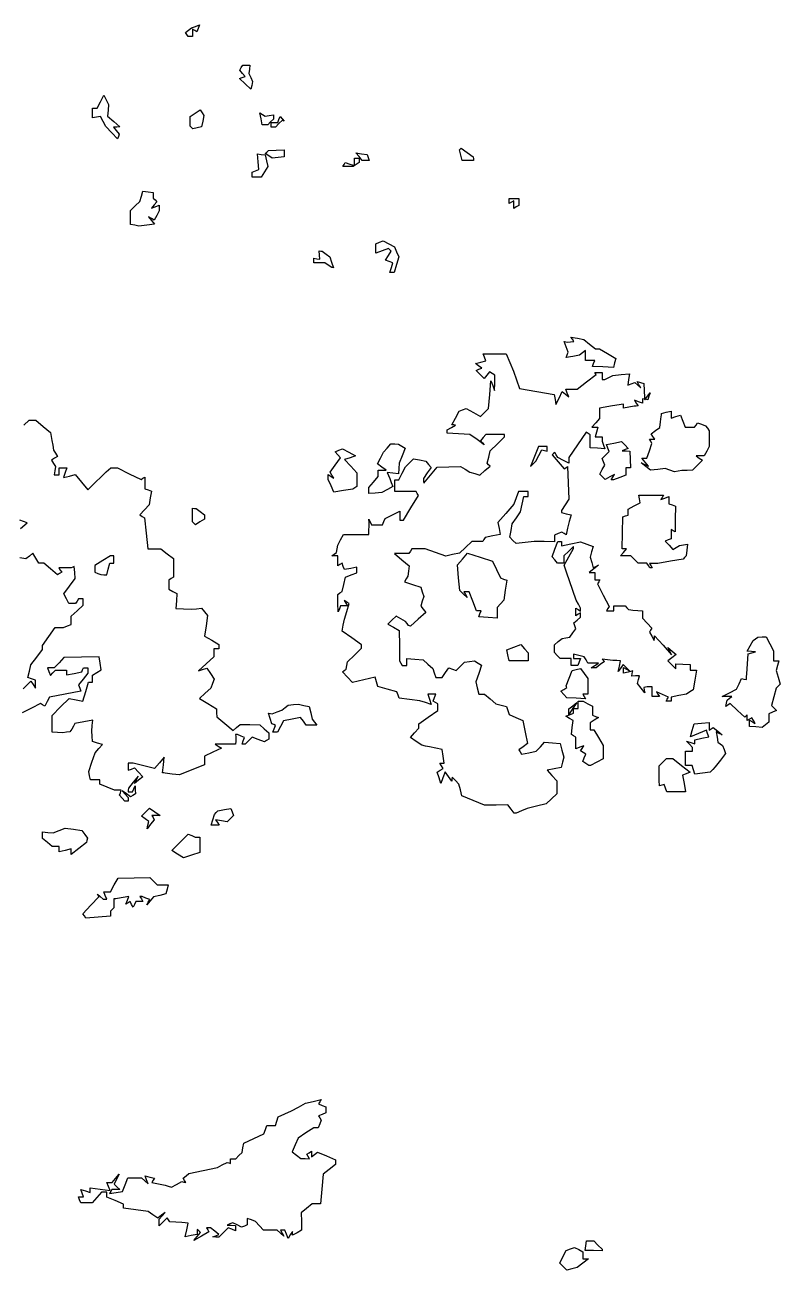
# Model space of a CAD drawing. Extents: x 0 to 4532, y 0 to 2620.
# Drawn here: x 2551 to 2868, y 1265 to 1788 of the extents above; entities that cross this region are included whole.
import ezdxf

# ---------------------------------------------------------------- set-up
doc = ezdxf.new("R2010")
doc.units = 0
doc.layers.add('Layer_1', color=7, linetype='CONTINUOUS')

msp = doc.modelspace()

# ---------------------------------------------------------------- linework, layer by layer
at = {"layer": 'Layer_1', "color": 7}
for points in [[(2618.570211, 1784.00507), (2618.022217, 1784.891776), (2619.261212, 1785.849858), (2620.500208, 1786.807912), (2622.199324, 1787.412231), (2623.898326, 1788.016549), (2623.344521, 1786.573204), (2622.790602, 1785.129886), (2621.895421, 1785.683153), (2621.000211, 1786.236419), (2621.000211, 1784.67742), (2621.000211, 1783.118393), (2620.059222, 1783.118393), (2619.118204, 1783.118393)], [(2643.083412, 1763.247917), (2640.666507, 1765.507159), (2641.875116, 1765.910019), (2643.083724, 1766.312879), (2641.955818, 1767.671837), (2640.828026, 1769.030766), (2641.473106, 1770.074597), (2642.118215, 1771.118398), (2643.622108, 1771.118398), (2645.125917, 1771.118398), (2644.90935, 1769.368401), (2644.692783, 1767.618375), (2645.431095, 1765.9268), (2646.169294, 1764.235225), (2645.834777, 1762.611936), (2645.500204, 1760.988676)], [(2587.035589, 1742.776128), (2584.571091, 1745.345962), (2583.480205, 1747.482095), (2582.389207, 1749.618228), (2580.694712, 1749.324388), (2579.000188, 1749.030549), (2579.000188, 1751.074386), (2579.000188, 1753.118223), (2579.968305, 1753.118223), (2580.936309, 1753.118223), (2582.338693, 1755.794668), (2583.740993, 1758.471084), (2584.743891, 1756.544658), (2585.746704, 1754.618233), (2585.544594, 1752.173038), (2585.342483, 1749.727844), (2587.92136, 1747.454627), (2590.500179, 1745.181411), (2589.127785, 1745.149946), (2587.755278, 1745.118481), (2588.972277, 1743.65209), (2590.189275, 1742.185728), (2589.844667, 1741.196153), (2589.500173, 1740.206577)], [(2620.55812, 1744.893666), (2620.000205, 1745.451552), (2620.000205, 1747.544344), (2620.000205, 1749.637135), (2622.134212, 1750.969844), (2624.268219, 1752.302553), (2624.983202, 1751.145734), (2625.698099, 1749.988943), (2625.249914, 1747.644265), (2624.801699, 1745.299587), (2622.958924, 1744.817669), (2621.116007, 1744.33575)], [(2649.761216, 1748.588117), (2649.289106, 1751.05786), (2650.394731, 1750.363088), (2651.500215, 1749.668316), (2653.250212, 1749.956203), (2655.00021, 1750.244118), (2655.00021, 1749.381251), (2655.00021, 1748.518385), (2653.800219, 1747.318394), (2652.600228, 1746.118375), (2651.41682, 1746.118375), (2650.233411, 1746.118375)], [(2654.000232, 1746.118375), (2654.000232, 1747.118381), (2655.416931, 1747.118381), (2656.833517, 1747.118381), (2657.291908, 1748.368375), (2657.750214, 1749.618369), (2658.641909, 1748.618391), (2659.533518, 1747.618385), (2659.147836, 1747.820778), (2658.762126, 1748.023172), (2657.30971, 1746.570784), (2655.857322, 1745.118396), (2654.928833, 1745.118396), (2654.000232, 1745.118396)], [(2653.029223, 1733.054792), (2651.558127, 1734.009473), (2652.207232, 1734.658579), (2652.85631, 1735.307685), (2656.178317, 1735.463023), (2659.500211, 1735.618362), (2659.500211, 1734.118352), (2659.500211, 1732.61837), (2657.000223, 1732.359284), (2654.500235, 1732.100197)], [(2733.65655, 1733.324651), (2733.079558, 1735.530998), (2733.471533, 1735.922945), (2733.863451, 1736.314891), (2736.400431, 1734.466588), (2738.93744, 1732.618342), (2738.968338, 1731.868323), (2738.999235, 1731.118332), (2736.615836, 1731.118332), (2734.23255, 1731.118332), (2733.655558, 1733.324651)], [(2646.000207, 1725.150522), (2646.000207, 1726.181908), (2647.411407, 1726.723439), (2648.822608, 1727.26497), (2648.559553, 1730.581847), (2648.296497, 1733.898723), (2649.874999, 1733.667133), (2651.453585, 1733.435542), (2652.049399, 1731.027453), (2652.6451, 1728.619336), (2651.207679, 1726.369335), (2649.7704, 1724.119334), (2647.885389, 1724.119334), (2646.000377, 1724.119334)], [(2684.651719, 1729.363487), (2685.168531, 1730.19968), (2687.084441, 1729.59162), (2689.000237, 1728.98356), (2689.000237, 1730.550949), (2689.000237, 1732.118339), (2690.000243, 1732.118339), (2691.000221, 1732.118339), (2691.000221, 1731.177349), (2691.000221, 1730.23636), (2689.750227, 1729.434013), (2688.500233, 1728.631638), (2686.31764, 1728.579481), (2684.134934, 1728.527323), (2684.651719, 1729.363516)], [(2690.92054, 1732.71438), (2689.595938, 1734.310399), (2691.969727, 1733.964374), (2694.343545, 1733.61832), (2694.755221, 1732.368326), (2695.166925, 1731.118332), (2693.706033, 1731.118332), (2692.245142, 1731.118332)], [(2596.750207, 1703.925567), (2595.000209, 1704.265782), (2595.000209, 1707.192469), (2595.000209, 1710.119128), (2596.901492, 1712.020411), (2598.802803, 1713.921693), (2599.487398, 1716.078718), (2600.171994, 1718.235742), (2602.336105, 1717.927446), (2604.500215, 1717.61915), (2604.500215, 1716.452466), (2604.500215, 1715.28581), (2605.241504, 1714.544465), (2605.982821, 1713.803148), (2604.850096, 1712.438266), (2603.717314, 1711.073355), (2605.358802, 1711.703242), (2607.000204, 1712.333129), (2607.000204, 1711.160379), (2607.000204, 1709.987657), (2605.949995, 1708.025373), (2604.899901, 1706.063118), (2603.699995, 1706.783089), (2602.500202, 1707.503061), (2603.77911, 1705.923851), (2605.057904, 1704.344698), (2601.779096, 1703.965026), (2598.500204, 1703.585353)], [(2756.000255, 1712.619145), (2756.000255, 1714.237161), (2755.000249, 1713.619151), (2754.000242, 1713.001113), (2754.000242, 1714.060109), (2754.000242, 1715.119133), (2756.000255, 1715.119133), (2758.00024, 1715.119133), (2758.00024, 1713.678169), (2758.00024, 1712.237176), (2757.000262, 1711.619138), (2756.000255, 1711.0011)], [(2704.501842, 1686.123987), (2705.138135, 1688.128904), (2703.616241, 1688.712898), (2702.094348, 1689.296892), (2703.259444, 1691.162486), (2704.424541, 1693.02808), (2703.851035, 1693.601558), (2703.277643, 1694.175007), (2700.638927, 1693.171768), (2698.000239, 1692.168559), (2698.000239, 1694.175177), (2698.000239, 1696.181823), (2699.567742, 1696.783307), (2701.135132, 1697.38479), (2703.466033, 1696.137376), (2705.79685, 1694.889933), (2706.736932, 1692.783025), (2707.677128, 1690.676117), (2706.670828, 1687.397593), (2705.664642, 1684.119041), (2704.765039, 1684.119041), (2703.865435, 1684.119041)], [(2678.00022, 1687.119118), (2676.500239, 1688.08851), (2674.250238, 1688.102683), (2672.000237, 1688.116857), (2672.000237, 1689.116863), (2672.000237, 1690.11687), (2673.250231, 1689.866854), (2674.500226, 1689.616838), (2674.361328, 1691.366836), (2674.22243, 1693.116833), (2674.861331, 1693.085085), (2675.500232, 1693.053337), (2677.104727, 1691.831321), (2678.709222, 1690.609276), (2679.422136, 1688.363131), (2680.135021, 1686.116957), (2679.817626, 1686.13113), (2679.50023, 1686.145303)], [(2789.457872, 1645.869085), (2789.937466, 1647.119079), (2787.968861, 1647.119079), (2786.000255, 1647.119079), (2786.000255, 1649.241493), (2786.000255, 1651.363991), (2784.750261, 1650.375692), (2783.500267, 1649.387477), (2780.710663, 1648.884384), (2777.920946, 1648.381291), (2778.317059, 1649.500183), (2778.713059, 1650.619103), (2777.885059, 1652.859692), (2777.056945, 1655.100197), (2777.778561, 1654.991347), (2778.500262, 1654.882496), (2779.809246, 1655.000984), (2781.118257, 1655.119473), (2780.538855, 1656.056947), (2779.959567, 1656.994365), (2782.632157, 1656.509753), (2785.304747, 1656.025171), (2787.787358, 1654.072269), (2790.26997, 1652.119453), (2791.077958, 1652.119453), (2791.885974, 1652.119453), (2795.339651, 1650.081767), (2798.793271, 1648.044053), (2798.301063, 1646.161763), (2797.808855, 1644.279557), (2793.393552, 1644.449636), (2788.97825, 1644.619431)], [(2754.806954, 1458.873519), (2753.500239, 1460.628219), (2748.556048, 1460.541224), (2743.611942, 1460.454228), (2738.871648, 1462.456929), (2734.131354, 1464.459729), (2733.516434, 1466.909731), (2732.901542, 1469.35973), (2731.450855, 1470.810329), (2730.000253, 1472.26103), (2729.968222, 1471.43953), (2729.93619, 1470.618132), (2728.493497, 1472.524332), (2727.050888, 1474.430533), (2726.166875, 1472.04073), (2725.282777, 1469.65093), (2724.534289, 1472.00943), (2723.785772, 1474.36783), (2725.020884, 1475.131133), (2726.255997, 1475.894531), (2725.568878, 1477.006334), (2724.881788, 1478.118133), (2725.767587, 1478.118133), (2726.653386, 1478.118133), (2726.227594, 1481.019133), (2725.801886, 1483.920235), (2723.150783, 1484.440135), (2720.499793, 1484.960034), (2718.883988, 1485.328034), (2717.268069, 1485.696036), (2714.88399, 1487.288135), (2712.499769, 1488.880237), (2714.249794, 1490.827937), (2715.999792, 1492.775637), (2716.019634, 1493.696838), (2716.039477, 1494.618137), (2720.018187, 1497.433038), (2723.996783, 1500.247839), (2723.996783, 1501.623941), (2723.996783, 1503.000139), (2723.040487, 1503.59114), (2722.084077, 1504.182241), (2722.647492, 1505.650143), (2723.210793, 1507.118141), (2721.536395, 1507.118141), (2719.861998, 1507.118141), (2720.543277, 1504.971741), (2721.224499, 1502.825341), (2718.860687, 1503.535542), (2716.49679, 1504.24574), (2712.161794, 1504.821541), (2707.826882, 1505.397442), (2707.308992, 1506.746941), (2706.791187, 1508.096443), (2702.782373, 1509.175842), (2698.773673, 1510.255343), (2698.245068, 1512.276543), (2697.716576, 1514.297745), (2695.356676, 1513.707943), (2692.997882, 1513.119042), (2690.623185, 1512.526442), (2688.248375, 1511.933743), (2686.121681, 1514.216544), (2683.994988, 1516.499245), (2684.746481, 1517.059144), (2685.497889, 1517.619044), (2685.825064, 1519.119045), (2686.152267, 1520.619047), (2689.075071, 1523.487746), (2691.997875, 1526.356349), (2691.997875, 1527.101747), (2691.997875, 1527.84705), (2687.91298, 1530.67785), (2683.828084, 1533.508749), (2684.304078, 1536.063851), (2684.780071, 1538.619052), (2685.815284, 1541.855553), (2686.850582, 1545.092053), (2685.769675, 1545.760054), (2684.688881, 1546.428053), (2685.40239, 1545.273553), (2686.11587, 1544.119052), (2684.640267, 1544.119052), (2683.164578, 1544.119052), (2682.660181, 1542.869052), (2682.155784, 1541.619053), (2682.076697, 1545.310054), (2681.997611, 1549.001056), (2682.920713, 1549.571554), (2683.843703, 1550.141956), (2684.513303, 1553.190457), (2685.182903, 1556.238958), (2687.590198, 1557.154257), (2689.997607, 1558.069558), (2689.997607, 1559.210858), (2689.997607, 1560.35226), (2687.418816, 1559.859258), (2684.839996, 1559.366259), (2684.313999, 1560.736958), (2683.788002, 1562.107558), (2682.89282, 1561.55426), (2681.997611, 1561.001059), (2681.997611, 1563.060059), (2681.997611, 1565.119061), (2680.747617, 1565.134084), (2679.497594, 1565.149108), (2680.497601, 1565.883809), (2681.497607, 1566.618509), (2681.77597, 1568.118508), (2682.054332, 1569.618509), (2683.194909, 1571.86851), (2684.335514, 1574.118511), (2689.66652, 1574.118511), (2694.997527, 1574.118511), (2695.116015, 1575.868511), (2695.234503, 1577.618511), (2695.145495, 1579.118513), (2695.056487, 1580.618514), (2695.610689, 1579.368512), (2696.165004, 1578.118512), (2698.474589, 1578.118512), (2700.784288, 1578.118512), (2701.317711, 1579.508611), (2701.851192, 1580.898614), (2704.924686, 1582.431914), (2707.998293, 1583.965214), (2707.998293, 1582.041912), (2707.998293, 1580.118514), (2708.770904, 1580.118514), (2709.543487, 1580.118514), (2712.723791, 1585.290114), (2715.904208, 1590.461717), (2715.392214, 1591.290117), (2714.880305, 1592.118517), (2710.439292, 1592.118517), (2705.998308, 1592.118517), (2705.998308, 1594.618516), (2705.998308, 1597.118519), (2706.829313, 1597.118519), (2707.66029, 1597.118519), (2709.079314, 1599.838118), (2710.49831, 1602.557721), (2712.131888, 1604.221721), (2713.765495, 1605.885721), (2716.351316, 1605.391321), (2718.937194, 1604.897021), (2720.054612, 1603.55072), (2721.171916, 1602.204419), (2719.585109, 1599.93902), (2717.998303, 1597.673517), (2718.039405, 1596.646017), (2718.080507, 1595.618517), (2720.943812, 1598.965719), (2723.807202, 1602.31302), (2728.653201, 1602.492623), (2733.499199, 1602.672226), (2735.499212, 1601.499525), (2737.499197, 1600.326826), (2739.58031, 1599.708824), (2741.661422, 1599.090925), (2743.812097, 1600.956225), (2745.9628, 1602.821524), (2745.360919, 1603.423527), (2744.759011, 1604.025427), (2745.4156, 1606.641327), (2746.072104, 1609.257227), (2749.035699, 1612.154128), (2751.999208, 1615.051131), (2751.999208, 1615.58483), (2751.999208, 1616.118531), (2748.12161, 1616.118531), (2744.244097, 1616.118531), (2743.130308, 1614.77653), (2742.016603, 1613.434529), (2742.75792, 1612.61903), (2743.499209, 1611.803629), (2740.499217, 1613.92793), (2737.499197, 1616.05213), (2732.750002, 1616.335339), (2728.000807, 1616.618549), (2728.000013, 1617.318851), (2727.999191, 1618.01915), (2729.749217, 1619.03845), (2731.499214, 1620.057752), (2730.723513, 1620.087742), (2729.947812, 1620.117733), (2731.436512, 1622.996535), (2732.925211, 1625.875337), (2734.446396, 1626.459135), (2735.967609, 1627.042837), (2738.949119, 1625.331736), (2741.9306, 1623.620534), (2743.628412, 1625.318334), (2745.326223, 1627.016236), (2745.809502, 1632.816938), (2746.292696, 1638.617748), (2747.075711, 1636.617734), (2747.858612, 1634.617749), (2747.928627, 1637.808739), (2747.998643, 1640.999729), (2746.846926, 1641.711538), (2745.695238, 1642.423346), (2744.596925, 1640.979745), (2743.498642, 1639.53623), (2741.811148, 1641.264457), (2740.123626, 1642.992741), (2741.311145, 1643.479138), (2742.498635, 1643.96545), (2741.16414, 1644.902839), (2739.829532, 1645.840257), (2742.043929, 1646.419347), (2744.25844, 1646.998437), (2743.682043, 1648.500459), (2743.105646, 1650.002454), (2747.943141, 1649.964469), (2752.780749, 1649.927619), (2754.328636, 1646.272824), (2755.876636, 1642.617916), (2757.075437, 1639.042406), (2758.274152, 1635.46701), (2765.583146, 1634.168316), (2772.892056, 1632.869609), (2773.253955, 1630.743808), (2773.615855, 1628.617905), (2774.964239, 1631.360108), (2776.312539, 1634.102297), (2777.678442, 1632.968609), (2779.044458, 1631.835008), (2778.414543, 1633.476521), (2777.784656, 1635.117923), (2780.141636, 1635.146269), (2782.498645, 1635.174616), (2786.498643, 1638.200431), (2790.498641, 1641.226218), (2790.248625, 1641.672618), (2789.99861, 1642.119018), (2790.498613, 1642.119018), (2790.998616, 1642.119018), (2791.998623, 1642.119018), (2792.998629, 1642.119018), (2792.998629, 1640.619008), (2792.998629, 1639.119027), (2793.564311, 1639.119027), (2794.130135, 1639.119027), (2795.814312, 1640.018715), (2797.498631, 1640.918432), (2800.998626, 1641.268709), (2804.498621, 1641.619015), (2804.162035, 1639.228812), (2803.82542, 1636.838525), (2805.290139, 1637.400607), (2806.754914, 1637.962717), (2808.023419, 1636.790931), (2809.292036, 1635.619032), (2808.50613, 1636.998711), (2807.720225, 1638.378532), (2809.109428, 1637.915521), (2810.498632, 1637.452509), (2810.641498, 1634.535828), (2810.784364, 1631.619017), (2810.906821, 1631.119016), (2811.029278, 1630.619016), (2812.090088, 1632.119017), (2813.150982, 1633.619018), (2812.699792, 1632.119017), (2812.248686, 1630.619016), (2811.123671, 1630.869031), (2809.998685, 1631.119019), (2809.998685, 1630.150417), (2809.998685, 1629.181819), (2808.334691, 1629.820317), (2806.670583, 1630.458918), (2807.393673, 1629.288917), (2808.116678, 1628.119019), (2807.30767, 1628.045006), (2806.49869, 1627.970994), (2804.24869, 1627.551593), (2801.998689, 1627.132091), (2801.998689, 1627.987194), (2801.998689, 1628.842293), (2799.248685, 1628.420294), (2796.498681, 1627.998192), (2794.24868, 1627.539892), (2791.998679, 1627.081493), (2791.998679, 1624.92929), (2791.998679, 1622.77709), (2790.343671, 1620.94829), (2788.688691, 1619.119589), (2789.960285, 1619.119589), (2791.231993, 1619.119589), (2790.708972, 1617.119589), (2790.185866, 1615.119588), (2791.592276, 1615.119588), (2792.998686, 1615.119588), (2792.998686, 1614.201389), (2792.998686, 1613.283187), (2793.615193, 1611.676586), (2794.231672, 1610.070087), (2791.115177, 1610.307489), (2787.998681, 1610.544975), (2787.998681, 1613.273277), (2787.998681, 1616.001576), (2787.14378, 1616.529878), (2786.288879, 1617.058279), (2782.643779, 1611.765775), (2778.998678, 1606.473176), (2778.998678, 1605.261174), (2778.998678, 1604.049173), (2776.748678, 1605.234075), (2774.498677, 1606.418974), (2773.803083, 1607.490275), (2773.107376, 1608.561675), (2772.593369, 1608.047575), (2772.079278, 1607.533574), (2774.62017, 1604.576573), (2777.160977, 1601.619572), (2777.829869, 1602.119572), (2778.498675, 1602.619573), (2778.796681, 1595.76737), (2779.094688, 1588.915068), (2777.546687, 1586.552467), (2775.998687, 1584.189968), (2775.998687, 1583.771367), (2775.998687, 1583.352868), (2778.002782, 1582.828768), (2780.006991, 1582.304667), (2779.586272, 1580.962065), (2779.165667, 1579.619565), (2778.552874, 1576.828666), (2777.94008, 1574.037763), (2777.059582, 1574.581865), (2776.179169, 1575.126063), (2774.588875, 1574.515863), (2772.998667, 1573.905564), (2772.998667, 1572.466465), (2772.998667, 1571.027363), (2768.748681, 1571.134768), (2764.498667, 1571.242172), (2760.722975, 1570.777971), (2756.947282, 1570.313871), (2755.600882, 1571.660271), (2754.254481, 1573.006672), (2754.768771, 1575.813074), (2755.283061, 1578.619575), (2757.016476, 1581.119575), (2758.749976, 1583.619574), (2759.453762, 1586.869576), (2760.157576, 1590.119578), (2761.078184, 1590.119578), (2761.998679, 1590.119578), (2761.998679, 1591.119579), (2761.998679, 1592.119577), (2759.973863, 1592.119577), (2757.94916, 1592.119577), (2756.956183, 1589.507776), (2755.963178, 1586.896077), (2752.622377, 1582.993075), (2749.281661, 1579.090175), (2749.757059, 1576.603274), (2750.232458, 1574.116374), (2747.094759, 1573.488772), (2743.957061, 1572.861271), (2743.418875, 1571.990372), (2742.88066, 1571.119571), (2740.585674, 1571.119571), (2738.290659, 1571.119571), (2735.689559, 1568.708871), (2733.088374, 1566.298169), (2730.259765, 1565.67697), (2727.43127, 1565.05567), (2723.089271, 1566.587569), (2718.74716, 1568.119571), (2715.931959, 1568.119571), (2713.116644, 1568.119571), (2712.498663, 1567.11957), (2711.880653, 1566.119569), (2708.862945, 1566.119569), (2705.845152, 1566.119569), (2708.941947, 1563.513769), (2712.03877, 1560.908069), (2711.743343, 1558.763769), (2711.448058, 1556.619569), (2710.714168, 1555.450166), (2709.98025, 1554.280767), (2713.441665, 1553.138367), (2716.903052, 1551.995965), (2717.518255, 1550.057764), (2718.133459, 1548.119563), (2717.483446, 1546.071565), (2716.833461, 1544.023564), (2717.907566, 1542.729364), (2718.981755, 1541.435061), (2715.740167, 1538.546863), (2712.498663, 1535.658661), (2712.110458, 1535.803653), (2711.722253, 1535.948759), (2711.110452, 1536.784157), (2710.49865, 1537.619559), (2708.498665, 1538.711459), (2706.498652, 1539.803359), (2704.750553, 1538.129359), (2703.00254, 1536.455457), (2705.414541, 1535.164557), (2707.826655, 1533.873658), (2707.875695, 1527.460656), (2707.924734, 1521.047654), (2708.520548, 1520.083653), (2709.116334, 1519.119553), (2710.057352, 1519.119553), (2710.998341, 1519.119553), (2710.998341, 1520.562753), (2710.998341, 1522.005954), (2714.421829, 1521.786949), (2717.845345, 1521.567945), (2719.896354, 1519.711844), (2721.947249, 1517.855742), (2722.540257, 1515.987642), (2723.133152, 1514.119542), (2724.509032, 1514.119542), (2725.884941, 1514.119542), (2727.301443, 1516.141943), (2728.718057, 1518.164345), (2730.229236, 1517.584444), (2731.740443, 1517.004543), (2733.517142, 1518.781243), (2735.293956, 1520.557946), (2737.396158, 1520.823751), (2739.49836, 1521.089442), (2740.968946, 1520.159142), (2742.439646, 1519.22874), (2741.181261, 1515.748741), (2739.922848, 1512.26864), (2740.568949, 1509.694137), (2741.215164, 1507.119538), (2742.453763, 1507.119538), (2743.692361, 1507.119538), (2746.029754, 1505.092338), (2748.367147, 1503.065036), (2750.64694, 1502.492936), (2752.926648, 1501.920737), (2753.450746, 1500.269436), (2753.974843, 1498.618136), (2756.85955, 1497.341235), (2759.744256, 1496.064334), (2760.707157, 1491.194431), (2761.670059, 1486.324432), (2759.887746, 1485.03983), (2758.105462, 1483.75523), (2758.673157, 1482.836629), (2759.240965, 1481.918031), (2762.306947, 1482.53123), (2765.372957, 1483.144429), (2767.120971, 1485.020832), (2768.869069, 1486.89713), (2772.143567, 1486.639546), (2775.417953, 1486.382046), (2776.176164, 1483.547244), (2776.934262, 1480.712444), (2776.385248, 1478.524743), (2775.836148, 1476.337142), (2772.864758, 1475.742841), (2769.893453, 1475.148543), (2771.945851, 1472.945442), (2773.998362, 1470.742439), (2773.998362, 1467.969939), (2773.998362, 1465.19744), (2771.791363, 1463.141337), (2769.58425, 1461.085138), (2765.541364, 1460.068237), (2761.498364, 1459.051237), (2759.201251, 1458.085436), (2756.904252, 1457.119536), (2756.508054, 1457.119536), (2756.111742, 1457.119536), (2754.805055, 1458.874335)], [(2821.535357, 1601.094176), (2819.570465, 1601.795978), (2816.479481, 1601.455378), (2813.388469, 1601.114778), (2811.444355, 1602.691077), (2809.500269, 1604.267378), (2811.000279, 1603.501278), (2812.500261, 1602.735178), (2811.127867, 1604.427077), (2809.755359, 1606.119077), (2810.779971, 1606.119077), (2811.804554, 1606.119077), (2812.890478, 1609.23398), (2813.976261, 1612.34878), (2813.42926, 1613.233981), (2812.882258, 1614.119082), (2814.000271, 1614.119082), (2815.118255, 1614.119082), (2814.406476, 1615.270782), (2813.694668, 1616.422482), (2815.513263, 1617.752183), (2817.331774, 1619.081981), (2817.582641, 1621.350484), (2817.833507, 1623.619083), (2817.916562, 1624.252484), (2817.999617, 1624.885784), (2819.99963, 1625.408785), (2821.999615, 1625.931885), (2821.999615, 1624.458084), (2821.999615, 1622.984283), (2823.998835, 1623.618884), (2825.998026, 1624.253383), (2826.974136, 1621.686182), (2827.950134, 1619.119081), (2829.915819, 1619.119081), (2831.881618, 1619.119081), (2832.472642, 1620.075383), (2833.063723, 1621.031784), (2834.781632, 1620.398383), (2836.499626, 1619.764984), (2837.234338, 1618.691982), (2837.969022, 1617.619083), (2837.983195, 1614.303382), (2837.997368, 1610.98758), (2836.962155, 1609.053379), (2835.926971, 1607.119078), (2834.212151, 1607.104055), (2832.49736, 1607.089031), (2833.865361, 1606.222329), (2835.233446, 1605.35573), (2833.11537, 1603.237631), (2830.99735, 1601.119628), (2828.74735, 1601.043631), (2826.497349, 1600.966642), (2824.997367, 1600.679742), (2823.497357, 1600.392944), (2821.532465, 1601.094743)], [(2679.204123, 1594.570872), (2678.00022, 1597.213173), (2678.00022, 1598.225173), (2678.00022, 1599.237074), (2679.154715, 1598.523574), (2680.309238, 1597.810073), (2679.536939, 1599.059673), (2678.764725, 1600.309174), (2680.955935, 1603.273075), (2683.14723, 1606.236976), (2682.048237, 1607.561277), (2680.949217, 1608.885477), (2682.443727, 1609.459076), (2683.938323, 1610.032576), (2686.667237, 1608.616775), (2689.396123, 1607.201076), (2687.141644, 1606.367075), (2684.887136, 1605.533076), (2687.443732, 1602.774574), (2690.000243, 1600.016075), (2690.000243, 1597.126572), (2690.000243, 1594.237072), (2689.154838, 1593.714672), (2688.309433, 1593.19217), (2684.35873, 1592.56037), (2680.408026, 1591.928672)], [(2695.00022, 1592.58307), (2695.00022, 1593.813071), (2697.000233, 1596.119073), (2699.000246, 1598.425073), (2699.000246, 1599.772074), (2699.000246, 1601.119075), (2700.69134, 1601.119075), (2702.382546, 1601.119075), (2700.564744, 1602.448275), (2698.747027, 1603.777376), (2700.002124, 1606.198274), (2701.257248, 1608.619077), (2702.783734, 1610.369077), (2704.310248, 1612.119077), (2705.905247, 1612.104054), (2707.500246, 1612.08903), (2708.90983, 1611.196629), (2710.319443, 1610.304328), (2709.021232, 1607.170428), (2707.723134, 1604.036528), (2707.590189, 1601.828125), (2707.457244, 1599.619627), (2705.118746, 1599.877324), (2702.780247, 1600.135022), (2703.294254, 1598.877323), (2703.80826, 1597.619622), (2704.481744, 1595.946321), (2705.155256, 1594.273021), (2702.827756, 1592.984822), (2700.500143, 1591.696619), (2697.750139, 1591.525123), (2695.000135, 1591.353627), (2695.000135, 1592.583628)], [(2766.447855, 1607.284565), (2767.663749, 1609.618766), (2768.832048, 1609.368778), (2770.000263, 1609.118791), (2770.000263, 1610.118792), (2770.000263, 1611.11879), (2768.15196, 1611.11879), (2766.303657, 1611.11879), (2764.655055, 1606.921889), (2763.006453, 1602.724988), (2764.119165, 1603.837688), (2765.231849, 1604.950389)], [(2793.200258, 1598.319074), (2792.093867, 1599.425473), (2793.124062, 1601.350374), (2794.154258, 1603.275374), (2793.619757, 1604.668274), (2793.085256, 1606.061177), (2794.539855, 1607.515875), (2795.994567, 1608.970477), (2795.442548, 1610.408776), (2794.890671, 1611.847178), (2798.025762, 1612.474176), (2801.160966, 1613.101177), (2802.571656, 1611.690479), (2803.982375, 1610.279777), (2802.741366, 1609.778376), (2801.500273, 1609.276976), (2803.08827, 1609.197974), (2804.676154, 1609.118972), (2804.807682, 1605.618972), (2804.93921, 1602.118971), (2803.969619, 1602.118971), (2803.000113, 1602.118971), (2803.000113, 1600.594172), (2803.000113, 1599.06947), (2800.435013, 1598.09417), (2797.869913, 1597.118969), (2797.376032, 1597.118969), (2796.882124, 1597.118969), (2797.561815, 1598.21877), (2798.241535, 1599.318471), (2796.274007, 1598.26557), (2794.306507, 1597.212569), (2793.200116, 1598.318972)], [(2812.500261, 1561.118972), (2811.88228, 1562.11897), (2810.01266, 1562.11897), (2808.143154, 1562.11897), (2806.607371, 1563.654671), (2805.071673, 1565.190372), (2804.535953, 1565.154372), (2804.000261, 1565.118372), (2802.377851, 1565.118372), (2800.755356, 1565.118372), (2802.000276, 1566.618373), (2803.245168, 1568.118372), (2802.372664, 1568.117774), (2801.500273, 1568.117173), (2801.649375, 1574.834075), (2801.798194, 1581.550977), (2802.899285, 1581.918078), (2804.00029, 1582.285077), (2804.00029, 1583.532778), (2804.00029, 1584.780379), (2806.504785, 1586.120779), (2809.00928, 1587.461178), (2808.754729, 1589.039779), (2808.500178, 1590.618379), (2813.654274, 1590.618379), (2818.80837, 1590.618379), (2818.240193, 1589.69848), (2817.672074, 1588.778478), (2819.336181, 1589.417079), (2821.000175, 1590.05558), (2821.000175, 1588.555579), (2821.000175, 1587.05558), (2822.42759, 1586.507878), (2823.854976, 1585.96008), (2823.754346, 1580.587376), (2823.653716, 1575.214575), (2822.82702, 1575.725475), (2822.000324, 1576.236375), (2822.000324, 1574.260776), (2822.000324, 1572.285076), (2820.75033, 1571.821574), (2819.500336, 1571.358175), (2821.154324, 1569.619972), (2822.808425, 1567.881773), (2824.154315, 1568.721075), (2825.500319, 1569.560473), (2827.180329, 1569.822479), (2828.860225, 1570.084486), (2828.595186, 1567.599785), (2828.330146, 1565.115183), (2827.685633, 1564.470684), (2827.041148, 1563.826184), (2821.770632, 1562.884682), (2816.500032, 1561.943083), (2814.728435, 1561.970012), (2812.956837, 1561.996941), (2813.53743, 1561.05744), (2814.11805, 1560.117939), (2813.618047, 1560.117939), (2813.118044, 1560.117939), (2812.500034, 1561.11794)], [(2621.608016, 1578.844459), (2621.000211, 1579.452258), (2621.000211, 1582.285661), (2621.000211, 1585.118961), (2621.750202, 1585.086958), (2622.500221, 1585.054954), (2624.250219, 1583.726554), (2626.000216, 1582.398054), (2626.000216, 1581.498853), (2626.000216, 1580.599655), (2624.108004, 1579.417954), (2622.215821, 1578.236255), (2621.608016, 1578.844054)], [(2820.40986, 1504.973291), (2820.937558, 1505.826993), (2818.40517, 1506.980893), (2815.872867, 1508.134693), (2816.495582, 1507.127093), (2817.118269, 1506.119492), (2815.55927, 1506.119492), (2814.000271, 1506.119492), (2814.000271, 1508.119494), (2814.000271, 1510.119493), (2813.000264, 1510.119493), (2812.000258, 1510.119493), (2811.250267, 1510.019487), (2810.500276, 1509.91948), (2810.764749, 1508.769478), (2811.029221, 1507.619479), (2809.466821, 1509.619478), (2807.90442, 1511.61948), (2808.324004, 1513.236981), (2808.743702, 1514.854481), (2807.121916, 1514.736985), (2805.500215, 1514.619489), (2805.715931, 1515.766889), (2805.931648, 1516.91439), (2803.965849, 1516.40029), (2802.00005, 1515.88619), (2802.00005, 1517.061891), (2802.00005, 1518.23749), (2803.250044, 1517.531791), (2804.500038, 1516.826091), (2803.208431, 1518.21439), (2801.916739, 1519.602792), (2800.871634, 1518.11109), (2799.826528, 1516.619491), (2800.319643, 1518.869491), (2800.812843, 1521.119492), (2799.156446, 1521.202491), (2797.500048, 1521.285489), (2795.250529, 1521.534995), (2793.001039, 1521.7845), (2793.484941, 1521.300501), (2793.968929, 1520.816599), (2792.234522, 1519.4995), (2790.50003, 1518.182399), (2789.500024, 1518.166525), (2788.500045, 1518.150651), (2790.000027, 1519.120051), (2791.500037, 1520.089452), (2789.299727, 1520.104476), (2787.099446, 1520.1195), (2786.299736, 1521.460001), (2785.500025, 1522.800602), (2783.250025, 1523.3664), (2781.000024, 1523.932301), (2781.000024, 1523.0259), (2781.000024, 1522.119502), (2782.468626, 1522.119502), (2783.937228, 1522.119502), (2783.361625, 1520.6195), (2782.786021, 1519.119499), (2781.393019, 1519.119499), (2780.000017, 1519.119499), (2780.000017, 1520.6195), (2780.000017, 1522.119502), (2777.700042, 1522.119502), (2775.400038, 1522.119502), (2774.200019, 1523.319501), (2773.000028, 1524.5195), (2773.000028, 1526.197101), (2773.000028, 1527.874602), (2774.600923, 1529.203204), (2776.201818, 1530.531803), (2777.823519, 1530.769913), (2779.44522, 1531.00791), (2780.744736, 1532.78501), (2782.044138, 1534.562109), (2781.581523, 1535.76771), (2781.118937, 1536.973311), (2782.55942, 1538.168811), (2784.000044, 1539.364411), (2784.000044, 1540.301013), (2784.000044, 1541.237512), (2783.000037, 1540.619514), (2782.000031, 1540.001512), (2782.000031, 1541.619512), (2782.000031, 1543.237514), (2783.000037, 1542.619513), (2784.000044, 1542.001512), (2784.000044, 1542.574113), (2784.000044, 1543.146612), (2783.102736, 1544.883114), (2782.205344, 1546.619514), (2780.744537, 1550.619515), (2779.283617, 1554.619516), (2778.20064, 1557.943819), (2777.117635, 1561.26812), (2779.05883, 1564.72422), (2781.000024, 1568.18032), (2781.000024, 1568.649922), (2781.000024, 1569.119521), (2779.000039, 1567.119522), (2777.000026, 1565.11952), (2777.000026, 1563.619519), (2777.000026, 1562.11952), (2775.622416, 1562.11952), (2774.244919, 1562.11952), (2773.143943, 1563.44612), (2772.042938, 1564.77282), (2773.240717, 1567.946122), (2774.438526, 1571.119523), (2775.219216, 1571.119523), (2776.000019, 1571.119523), (2776.000019, 1570.225821), (2776.000019, 1569.332122), (2779.950836, 1570.21982), (2783.90154, 1571.107422), (2786.555421, 1570.098421), (2789.209331, 1569.08942), (2788.640842, 1566.824322), (2788.072325, 1564.559221), (2788.649828, 1562.35062), (2789.227444, 1560.142019), (2790.36374, 1560.704918), (2791.500037, 1561.267819), (2789.558927, 1559.693717), (2787.617733, 1558.119519), (2788.808937, 1558.119519), (2790.000027, 1558.119519), (2790.000027, 1556.619518), (2790.000027, 1555.119516), (2791.059022, 1555.119516), (2792.118046, 1555.119516), (2791.607243, 1554.293015), (2791.09644, 1553.466415), (2793.527631, 1548.664215), (2795.958822, 1543.861913), (2795.420438, 1542.990712), (2794.882025, 1542.119512), (2796.441024, 1542.119512), (2798.000023, 1542.119512), (2798.000023, 1543.119513), (2798.000023, 1544.119514), (2800.333334, 1544.119514), (2802.66673, 1544.119514), (2803.416749, 1543.369512), (2804.16674, 1542.619513), (2805.083351, 1542.494505), (2806.000048, 1542.369497), (2808.000033, 1542.244489), (2810.000046, 1542.119481), (2810.000046, 1540.57768), (2810.000046, 1539.035882), (2811.965448, 1536.926179), (2813.93085, 1534.816578), (2813.411345, 1533.975978), (2812.891839, 1533.135278), (2813.915543, 1531.377378), (2814.939248, 1529.619478), (2814.989137, 1530.619479), (2815.039027, 1531.619479), (2818.643224, 1527.619476), (2822.24742, 1523.619475), (2821.432006, 1525.119476), (2820.616704, 1526.619478), (2822.398903, 1525.172076), (2824.181216, 1523.724677), (2822.386403, 1522.412275), (2820.591618, 1521.099876), (2822.296119, 1519.395375), (2824.000621, 1517.690874), (2824.000621, 1518.761676), (2824.000621, 1519.832475), (2826.998316, 1519.725977), (2829.996011, 1519.619479), (2829.996011, 1518.36948), (2829.996011, 1517.11948), (2831.361716, 1517.11948), (2832.727505, 1517.11948), (2831.973716, 1512.997677), (2831.220012, 1508.875976), (2829.858021, 1508.012477), (2828.49603, 1507.148877), (2825.246023, 1506.522876), (2821.996015, 1505.896876), (2821.996015, 1505.008174), (2821.996015, 1504.119476), (2820.93702, 1504.119476), (2819.878024, 1504.119476), (2820.405608, 1504.973274)], [(2585.589608, 1559.619061), (2586.217, 1562.119061), (2587.10861, 1562.119061), (2588.000191, 1562.119061), (2588.000191, 1563.619062), (2588.000191, 1565.119064), (2587.2502, 1565.119064), (2586.50021, 1565.119064), (2583.250202, 1563.137563), (2580.000195, 1561.155961), (2580.000195, 1559.724561), (2580.000195, 1558.29326), (2581.250189, 1557.78886), (2582.500211, 1557.28446), (2583.7311, 1557.205459), (2584.962102, 1557.126457), (2585.589608, 1559.62646)], [(2741.711255, 1540.809018), (2742.214235, 1542.119617), (2741.258959, 1542.119617), (2740.303655, 1542.119617), (2738.732353, 1546.119618), (2737.161137, 1550.119619), (2736.021638, 1550.119619), (2734.882251, 1550.119619), (2735.582041, 1548.869619), (2736.281943, 1547.619619), (2734.753644, 1549.119621), (2733.22523, 1550.61962), (2732.749633, 1555.972923), (2732.273951, 1561.326323), (2734.415357, 1563.815823), (2736.556734, 1566.305326), (2741.787649, 1564.594424), (2747.018451, 1562.883423), (2748.666854, 1559.409723), (2750.315258, 1555.935923), (2751.652758, 1555.422721), (2752.990257, 1554.909421), (2752.362241, 1550.764521), (2751.734254, 1546.619619), (2750.367245, 1545.040919), (2749.000237, 1543.462117), (2749.000237, 1541.250319), (2749.000237, 1539.038617), (2745.104356, 1539.268507), (2741.208332, 1539.498312)], [(2753.925946, 1521.36961), (2753.851962, 1521.619598), (2753.463842, 1523.664497), (2753.075637, 1525.709499), (2755.98115, 1526.806199), (2758.886662, 1527.902901), (2760.443649, 1526.1825), (2762.00055, 1524.462099), (2762.00055, 1522.790899), (2762.00055, 1521.119597), (2758.000552, 1521.119597), (2754.000554, 1521.119597), (2753.926569, 1521.369585)], [(2855.000287, 1494.896162), (2855.000287, 1496.237064), (2856.154782, 1495.523563), (2857.309277, 1494.810063), (2856.585677, 1495.980863), (2855.862077, 1497.151665), (2854.931179, 1496.576365), (2854.000281, 1496.001065), (2854.000281, 1497.226664), (2854.000281, 1498.452365), (2853.465184, 1497.917264), (2852.930088, 1497.382164), (2849.863482, 1500.246864), (2846.79699, 1503.111467), (2845.873887, 1502.540966), (2844.950671, 1501.970366), (2845.225349, 1503.294767), (2845.500026, 1504.619065), (2846.500033, 1505.353766), (2847.500011, 1506.088467), (2845.500026, 1506.126479), (2843.500013, 1506.164464), (2846.518316, 1507.654464), (2849.536733, 1509.144366), (2850.554909, 1511.381665), (2851.573228, 1513.618966), (2852.619921, 1513.424566), (2853.666728, 1513.230053), (2853.748649, 1514.424553), (2853.83057, 1515.618954), (2854.077468, 1519.826854), (2854.324366, 1524.034855), (2855.912051, 1524.460854), (2857.499765, 1524.886956), (2855.741264, 1525.002949), (2853.982848, 1525.118943), (2855.241261, 1527.368944), (2856.499759, 1529.618945), (2857.499765, 1530.353645), (2858.499744, 1531.088346), (2860.224059, 1531.10337), (2861.948346, 1531.118393), (2863.474066, 1528.168093), (2864.999758, 1525.217694), (2864.999758, 1523.168091), (2864.999758, 1521.118392), (2866.116354, 1521.118392), (2867.233063, 1521.118392), (2866.698647, 1519.074992), (2866.164259, 1517.03149), (2866.98316, 1514.176091), (2867.802147, 1511.320788), (2866.993847, 1510.469589), (2866.185661, 1509.618387), (2865.199147, 1505.961988), (2864.212662, 1502.305486), (2865.273472, 1501.244685), (2866.334168, 1500.183986), (2864.666971, 1499.544183), (2862.999745, 1498.904384), (2862.999745, 1497.133883), (2862.999745, 1495.363284), (2861.646145, 1494.239882), (2860.292658, 1493.116583), (2857.646146, 1493.335587), (2854.999749, 1493.554592), (2854.999749, 1494.895491)], [(2776.99875, 1506.975093), (2775.724066, 1508.330794), (2776.947556, 1509.086894), (2778.171047, 1509.843092), (2778.07807, 1510.231294), (2777.985094, 1510.619493), (2779.186984, 1513.803694), (2780.388874, 1516.987896), (2782.201999, 1517.461996), (2784.015096, 1517.936195), (2785.507594, 1515.805295), (2787.000092, 1513.674494), (2787.000092, 1510.396994), (2787.000092, 1507.119493), (2785.941096, 1507.119493), (2784.882101, 1507.119493), (2785.488092, 1506.138892), (2786.094082, 1505.158292), (2782.183687, 1505.38889), (2778.273292, 1505.619489), (2776.99858, 1506.97509)], [(2655.337022, 1492.554464), (2655.887823, 1493.989863), (2655.076235, 1494.304464), (2654.264619, 1494.619064), (2653.557035, 1496.894163), (2652.849507, 1499.169265), (2653.674814, 1498.985466), (2654.500235, 1498.801554), (2656.50022, 1499.615554), (2658.500233, 1500.429554), (2659.833622, 1501.465955), (2661.167125, 1502.502455), (2663.333617, 1502.713041), (2665.500223, 1502.92374), (2667.758926, 1502.41074), (2670.017629, 1501.897841), (2670.646835, 1499.25844), (2671.276013, 1496.619038), (2672.260515, 1495.369038), (2673.245129, 1494.119038), (2670.982939, 1494.119038), (2668.720721, 1494.119038), (2667.562938, 1495.702339), (2666.405212, 1497.285639), (2662.824316, 1496.613839), (2659.243534, 1495.942138), (2657.952919, 1493.530537), (2656.66222, 1491.119035), (2655.724235, 1491.119035), (2654.786222, 1491.119035)], [(2786.216369, 1477.964336), (2784.932557, 1478.778934), (2785.534551, 1480.347838), (2786.136545, 1481.916738), (2785.052151, 1482.586936), (2783.967672, 1483.257237), (2784.647959, 1484.358038), (2785.328359, 1485.458938), (2783.664252, 1484.820337), (2782.000257, 1484.181836), (2782.000257, 1486.591439), (2782.000257, 1489.001039), (2781.074745, 1489.573039), (2780.149148, 1490.14504), (2780.524455, 1493.11044), (2780.899762, 1496.07584), (2779.340565, 1496.948441), (2777.781368, 1497.821041), (2779.390767, 1498.438643), (2781.000251, 1499.056242), (2780.986077, 1500.337644), (2780.971904, 1501.619043), (2780.002512, 1500.119041), (2779.033091, 1498.619043), (2779.018918, 1499.746642), (2779.004745, 1500.874143), (2780.696745, 1502.246642), (2782.388632, 1503.619045), (2781.637649, 1502.369042), (2780.886751, 1501.119042), (2781.945747, 1501.119042), (2783.004743, 1501.119042), (2783.004743, 1502.619044), (2783.004743, 1504.119045), (2784.070456, 1504.119045), (2785.136255, 1504.119045), (2787.070448, 1503.083843), (2789.004754, 1502.048642), (2789.004754, 1500.167142), (2789.004754, 1498.285742), (2790.254748, 1497.760442), (2791.504742, 1497.235143), (2789.754745, 1496.127442), (2788.004747, 1495.01964), (2788.004747, 1493.569341), (2788.004747, 1492.119039), (2788.789151, 1492.119039), (2789.573554, 1492.119039), (2791.519653, 1488.869038), (2793.465751, 1485.619039), (2793.485593, 1482.765437), (2793.505436, 1479.911835), (2790.805123, 1478.515437), (2788.104725, 1477.119036), (2787.805132, 1477.13406), (2787.505424, 1477.149084), (2786.221528, 1477.963784)], [(2831.444771, 1475.293955), (2830.865483, 1477.119056), (2829.432881, 1477.119056), (2828.000279, 1477.119056), (2828.000279, 1480.119056), (2828.000279, 1483.119056), (2829.50026, 1483.119056), (2831.00027, 1483.119056), (2831.00027, 1483.919056), (2831.00027, 1484.719058), (2829.750276, 1486.066258), (2828.500282, 1487.413458), (2830.250279, 1486.797659), (2832.000277, 1486.181858), (2832.000277, 1487.070959), (2832.000277, 1487.960159), (2834.943178, 1488.606558), (2837.886165, 1489.25286), (2837.367878, 1490.603459), (2836.849563, 1491.95406), (2833.518287, 1490.562161), (2830.186868, 1489.170159), (2830.909476, 1491.89466), (2831.632084, 1494.619061), (2834.816186, 1494.93246), (2838.000288, 1495.245762), (2838.000288, 1493.623361), (2838.000288, 1492.001058), (2838.852978, 1492.528059), (2839.705668, 1493.05496), (2841.602982, 1491.512859), (2843.500268, 1489.97076), (2842.247269, 1490.60576), (2840.99427, 1491.24086), (2841.321275, 1489.097658), (2841.648365, 1486.954557), (2842.647266, 1486.286859), (2843.646167, 1485.619059), (2844.26738, 1483.932858), (2844.888479, 1482.246657), (2842.715666, 1479.432856), (2840.542881, 1476.619056), (2839.488364, 1475.514354), (2838.433762, 1474.409656), (2835.228882, 1473.939254), (2832.023974, 1473.468953)], [(2819.635066, 1467.62824), (2819.055976, 1469.137542), (2818.128055, 1468.878257), (2817.200275, 1468.618943), (2817.100212, 1469.368945), (2817.000149, 1470.118945), (2817.000149, 1473.547546), (2817.000149, 1476.976045), (2818.571564, 1478.547548), (2820.143063, 1480.118948), (2821.434046, 1480.118948), (2822.725143, 1480.118948), (2826.364546, 1477.226648), (2830.004062, 1474.334447), (2828.392764, 1473.716145), (2826.781551, 1473.097846), (2827.436156, 1469.608345), (2828.09076, 1466.118944), (2824.152444, 1466.118944), (2820.214156, 1466.118944)], [(2602.275103, 1452.118726), (2602.675695, 1453.618728), (2601.144618, 1454.746727), (2599.613398, 1455.874729), (2601.298114, 1457.55953), (2602.982914, 1459.244228), (2605.214008, 1457.68153), (2607.445215, 1456.11873), (2605.663696, 1456.11873), (2603.882206, 1456.11873), (2604.409195, 1455.266029), (2604.936099, 1454.413327), (2603.405305, 1452.516027), (2601.874596, 1450.618728)], [(2629.545225, 1454.368727), (2630.225002, 1456.618728), (2630.949226, 1457.405328), (2631.673421, 1458.191928), (2634.359107, 1458.678929), (2637.044906, 1459.16593), (2637.609823, 1457.693628), (2638.174825, 1456.221228), (2636.890503, 1454.846328), (2635.606125, 1453.471428), (2633.154524, 1453.940029), (2630.703008, 1454.408729), (2631.410621, 1453.263728), (2632.118206, 1452.118726), (2630.491827, 1452.118726), (2628.86542, 1452.118726)], [(2570.000185, 1441.009913), (2570.000185, 1442.157112), (2567.500197, 1441.529612), (2565.000209, 1440.902214), (2565.000209, 1442.010612), (2565.000209, 1443.119012), (2563.511594, 1443.119012), (2562.023093, 1443.119012), (2560.011599, 1444.841213), (2558.000191, 1446.563513), (2558.000191, 1447.912814), (2558.000191, 1449.262114), (2560.250192, 1449.044328), (2562.500192, 1448.826429), (2564.983995, 1449.831331), (2567.467882, 1450.836131), (2570.955206, 1450.366229), (2574.442587, 1449.89623), (2575.687592, 1448.257628), (2576.932512, 1446.61903), (2576.661803, 1445.705029), (2576.391095, 1444.791029), (2573.195682, 1442.326828), (2570.000384, 1439.862726)], [(2614.694823, 1439.947224), (2612.247021, 1441.432525), (2615.676802, 1444.862326), (2619.106724, 1448.292126), (2620.635222, 1447.705626), (2622.163805, 1447.119025), (2623.082004, 1447.119025), (2624.000203, 1447.119025), (2624.000203, 1443.863725), (2624.000203, 1440.608423), (2620.571414, 1439.535223), (2617.142597, 1438.462022)], [(2575.577097, 1413.9946), (2574.982105, 1414.957402), (2578.342295, 1418.520304), (2581.702599, 1422.083205), (2581.359691, 1422.609505), (2581.016898, 1423.135703), (2582.208498, 1422.127303), (2583.400212, 1421.119003), (2584.168798, 1421.119003), (2584.937412, 1421.119003), (2584.361809, 1422.619004), (2583.786206, 1424.119006), (2585.143208, 1424.128927), (2586.50021, 1424.138848), (2588.128204, 1427.00105), (2589.756198, 1429.86315), (2596.436298, 1430.007944), (2603.116511, 1430.152851), (2604.629815, 1428.63955), (2606.14312, 1427.126251), (2608.478018, 1427.126251), (2610.813002, 1427.126251), (2610.31212, 1425.210948), (2609.811209, 1423.295648), (2607.217508, 1422.644649), (2604.623693, 1421.993647), (2603.237806, 1420.309946), (2601.851919, 1418.626246), (2602.420294, 1419.771449), (2602.988697, 1420.916649), (2601.412718, 1421.521449), (2599.836598, 1422.126249), (2599.359414, 1422.126249), (2598.882201, 1422.126249), (2599.500211, 1421.126248), (2600.118192, 1420.126247), (2598.642617, 1420.126247), (2597.1669, 1420.126247), (2596.583501, 1418.876247), (2596.000216, 1417.626248), (2595.414805, 1418.882447), (2594.829393, 1420.138748), (2593.92619, 1419.580546), (2593.0231, 1419.022348), (2593.622713, 1420.584947), (2594.222411, 1422.147648), (2591.861292, 1421.711248), (2589.500201, 1421.274849), (2588.75021, 1421.200836), (2588.000191, 1421.126852), (2588.000191, 1419.29355), (2588.000191, 1417.460149), (2587.2502, 1416.710149), (2586.50021, 1415.96015), (2586.50021, 1414.913947), (2586.50021, 1413.867648), (2581.336192, 1413.453648), (2576.17209, 1413.039648), (2575.577097, 1414.00245)], [(2622.892706, 1279.456873), (2624.285198, 1281.167273), (2623.642726, 1281.809774), (2623.000225, 1282.452275), (2623.000225, 1281.402175), (2623.000225, 1280.352174), (2620.449099, 1279.864473), (2617.897917, 1279.376775), (2618.528513, 1282.247875), (2619.159108, 1285.118975), (2617.829716, 1285.237888), (2616.50021, 1285.356887), (2614.000222, 1285.487876), (2611.500205, 1285.618978), (2610.895518, 1286.44288), (2610.290803, 1287.266778), (2608.645518, 1285.621478), (2607.000204, 1283.976077), (2607.000204, 1285.347578), (2607.000204, 1286.71898), (2608.250198, 1288.120778), (2609.50022, 1289.522479), (2607.932009, 1288.349179), (2606.363911, 1287.175979), (2604.342609, 1288.591678), (2602.321308, 1290.007479), (2597.160692, 1290.69208), (2592.000189, 1291.376681), (2592.000189, 1292.23438), (2592.000189, 1293.092181), (2588.500194, 1294.554581), (2585.0002, 1296.016881), (2585.0002, 1297.06798), (2585.0002, 1298.118979), (2583.867503, 1298.118979), (2582.734807, 1298.118979), (2580.783691, 1295.868978), (2578.832604, 1293.618977), (2576.445095, 1293.572971), (2574.057698, 1293.526965), (2573.560303, 1294.822965), (2573.062993, 1296.119065), (2574.138599, 1296.119065), (2575.214206, 1296.119065), (2574.613488, 1297.684464), (2574.012798, 1299.249867), (2576.00649, 1298.617066), (2578.00021, 1297.984265), (2578.00021, 1298.956566), (2578.00021, 1299.928765), (2582.16629, 1299.369965), (2586.332313, 1298.811166), (2585.697608, 1300.465165), (2585.062987, 1302.119068), (2586.171306, 1302.119068), (2587.279709, 1302.119068), (2588.695105, 1303.869068), (2590.110501, 1305.619068), (2589.102188, 1303.522266), (2588.093791, 1301.425467), (2589.24701, 1300.272267), (2590.400201, 1299.119065), (2588.759196, 1299.119065), (2587.118191, 1299.119065), (2586.612008, 1298.299965), (2586.105797, 1297.480965), (2588.866289, 1297.886064), (2591.626696, 1298.291266), (2592.726596, 1301.205166), (2593.826495, 1304.119067), (2596.7133, 1304.119067), (2599.600217, 1304.119067), (2600.947411, 1302.869067), (2602.294605, 1301.619067), (2601.722205, 1303.255866), (2601.149805, 1304.892667), (2603.063815, 1304.392168), (2604.977712, 1303.891666), (2604.448115, 1303.034667), (2603.918404, 1302.177665), (2606.709312, 1301.564866), (2609.50022, 1300.952066), (2610.822611, 1300.539166), (2612.145116, 1300.126266), (2614.322606, 1301.335067), (2616.50021, 1302.543967), (2617.324497, 1302.306764), (2618.148897, 1302.069476), (2617.585511, 1302.980976), (2617.02221, 1303.892476), (2618.261206, 1304.894476), (2619.500201, 1305.896475), (2625.500213, 1307.170476), (2631.500224, 1308.444576), (2633.500209, 1309.494277), (2635.500222, 1310.543977), (2636.250213, 1310.331577), (2637.000204, 1310.119064), (2637.000204, 1311.119062), (2637.000204, 1312.119063), (2638.071615, 1312.119063), (2639.143112, 1312.119063), (2640.46383, 1313.439765), (2641.78452, 1314.760463), (2642.14231, 1316.689766), (2642.500212, 1318.619066), (2646.75462, 1320.595167), (2651.008914, 1322.571167), (2651.571932, 1324.345168), (2652.135034, 1326.119068), (2654.000232, 1326.119068), (2655.865429, 1326.119068), (2656.430317, 1327.898869), (2656.995234, 1329.678669), (2659.747733, 1330.91887), (2662.500231, 1332.15897), (2665.450219, 1333.78947), (2668.400236, 1335.419871), (2671.693132, 1336.162571), (2674.986141, 1336.905272), (2674.429813, 1336.005071), (2673.873429, 1335.104971), (2675.436821, 1334.504971), (2677.000214, 1333.90507), (2677.000214, 1332.61907), (2677.000214, 1331.33307), (2675.436821, 1330.73317), (2673.873429, 1330.133169), (2674.440131, 1329.216369), (2675.00672, 1328.299569), (2674.396534, 1326.709268), (2673.786235, 1325.119068), (2672.879233, 1325.119068), (2671.972231, 1325.119068), (2668.652321, 1322.942867), (2665.332412, 1320.766566), (2664.056225, 1317.883566), (2662.780124, 1315.000464), (2664.640134, 1313.591566), (2666.500229, 1312.182664), (2668.309216, 1312.150661), (2670.11823, 1312.118658), (2669.542939, 1313.049558), (2668.967619, 1313.980459), (2669.983925, 1314.60856), (2671.000231, 1315.236658), (2671.000231, 1314.05526), (2671.000231, 1312.873759), (2672.250225, 1313.89506), (2673.500219, 1314.91636), (2677.25023, 1313.282257), (2681.00024, 1311.648157), (2681.00024, 1310.670958), (2681.00024, 1309.693756), (2678.426721, 1307.641756), (2675.853316, 1305.589755), (2675.287832, 1299.354255), (2674.722434, 1293.118651), (2672.972124, 1293.118651), (2671.221815, 1293.118651), (2668.909225, 1291.246052), (2666.596636, 1289.373451), (2666.699817, 1285.728549), (2666.802998, 1282.08365), (2664.901489, 1281.065949), (2663.000008, 1280.048249), (2662.985834, 1280.833448), (2662.971661, 1281.618648), (2662.040763, 1280.146648), (2661.109865, 1278.674749), (2660.449081, 1280.396649), (2659.788268, 1282.118649), (2658.83628, 1282.118649), (2657.884264, 1282.118649), (2658.589978, 1280.868649), (2659.295663, 1279.618649), (2657.948979, 1280.868649), (2656.602267, 1282.118649), (2653.66957, 1282.118649), (2650.736873, 1282.118649), (2649.119565, 1283.93805), (2647.502258, 1285.757451), (2645.75226, 1286.40665), (2644.002263, 1287.055849), (2644.002263, 1285.670549), (2644.002263, 1284.285351), (2642.752269, 1283.837151), (2641.502275, 1283.38895), (2639.69686, 1284.318649), (2637.89136, 1285.248351), (2636.696868, 1284.76245), (2635.502263, 1284.276549), (2637.252261, 1284.197548), (2639.002258, 1284.118546), (2639.002258, 1283.011574), (2639.002258, 1281.904574), (2637.479571, 1282.488874), (2635.956856, 1283.073174), (2633.979548, 1281.095874), (2632.001673, 1279.118972), (2630.751651, 1279.197974), (2629.501657, 1279.276975), (2630.804659, 1279.798975), (2632.107661, 1280.321078), (2630.304655, 1281.688276), (2628.50165, 1283.055477), (2627.69267, 1283.08748), (2626.883662, 1283.119483), (2627.388258, 1282.302983), (2627.892853, 1281.486483), (2624.697271, 1279.616682), (2621.50166, 1277.746881), (2622.894152, 1279.457381)], [(2786.21206, 1275.608373), (2786.500259, 1277.618973), (2788.000269, 1277.618973), (2789.50025, 1277.618973), (2791.250248, 1275.868973), (2793.000273, 1274.118973), (2793.000273, 1273.798272), (2793.000273, 1273.477671), (2789.462068, 1273.53768), (2785.923862, 1273.59769), (2786.21206, 1275.608291)], [(2776.708171, 1266.839586), (2775.224743, 1268.322988), (2776.587159, 1270.948988), (2777.949462, 1273.574888), (2779.724858, 1274.221289), (2781.500254, 1274.867589), (2783.250251, 1273.95809), (2785.000249, 1273.048488), (2785.000249, 1271.583688), (2785.000249, 1270.118887), (2786.135156, 1270.118887), (2787.26995, 1270.118887), (2784.885162, 1268.277889), (2782.500261, 1266.436786), (2780.345958, 1265.896488), (2778.191569, 1265.356187)]]:
    msp.add_lwpolyline(points, close=True, dxfattribs=at)
for points in [[(2550.18371, 1620.077597), (2552.372227, 1622.116595), (2553.789323, 1622.116595), (2555.20642, 1622.116595), (2558.29352, 1619.518996), (2561.38062, 1616.921394), (2561.669414, 1615.268993), (2561.958321, 1613.616593), (2562.274016, 1611.598993), (2562.589824, 1609.581391), (2563.42063, 1608.237193), (2564.251324, 1606.892992), (2562.997021, 1606.11889), (2561.740819, 1605.342492), (2562.593906, 1603.980691), (2563.447106, 1602.61889), (2563.159219, 1600.868889), (2562.871333, 1599.118889), (2563.934127, 1599.118889), (2564.997034, 1599.118889), (2564.997034, 1600.618891), (2564.997034, 1602.118889), (2566.564424, 1602.118889), (2568.131813, 1602.118889), (2567.484635, 1600.079789), (2566.837428, 1598.040689), (2569.268535, 1598.650889), (2571.699613, 1599.261089), (2574.361119, 1596.097989), (2577.02271, 1592.934886), (2579.928025, 1595.776889), (2582.833339, 1598.618889), (2584.749022, 1600.368889), (2586.664818, 1602.118889), (2588.080922, 1602.087878), (2589.497026, 1602.056867), (2594.428716, 1599.641366), (2599.360519, 1597.225966), (2600.17874, 1597.731667), (2600.997017, 1598.237365), (2600.997017, 1595.785365), (2600.997017, 1593.333364), (2602.373437, 1592.805165), (2603.749828, 1592.276965), (2603.245941, 1589.448163), (2602.742026, 1586.619362), (2600.79434, 1584.474861), (2598.846626, 1582.33036), (2599.80383, 1581.738761), (2600.761033, 1581.147162), (2601.45864, 1574.63326), (2602.156218, 1568.119356), (2604.94174, 1568.119356), (2607.727319, 1568.119356), (2610.362123, 1566.046756), (2612.99704, 1563.974156), (2612.99704, 1560.105753), (2612.99704, 1556.237353), (2611.997034, 1555.619352), (2610.997027, 1555.001354), (2610.997027, 1553.110052), (2610.997027, 1551.21875), (2612.716439, 1550.256552), (2614.435737, 1549.294351), (2614.200461, 1546.206849), (2613.965185, 1543.119349), (2617.231067, 1542.96384), (2620.496977, 1542.808331), (2622.610886, 1542.980338), (2624.724682, 1543.152344), (2625.994887, 1541.621944), (2627.264979, 1540.091442), (2626.675968, 1535.794441), (2626.08707, 1531.49734), (2629.04199, 1529.751839), (2631.996996, 1528.006238), (2631.996996, 1527.062839), (2631.996996, 1526.119338), (2630.996989, 1526.119338), (2629.996983, 1526.119338), (2629.996983, 1524.458539), (2629.996983, 1522.797736), (2626.746975, 1519.810336), (2623.496968, 1516.823035), (2625.244981, 1517.439035), (2626.992994, 1518.055035), (2628.517694, 1515.728136), (2630.042394, 1513.401135), (2629.371093, 1511.510233), (2628.699792, 1509.619334), (2626.313189, 1507.472732), (2623.926474, 1505.326032), (2627.461675, 1503.141132), (2630.996989, 1500.956231), (2631.068989, 1499.28773), (2631.140989, 1497.619328), (2634.582874, 1494.758529), (2638.024674, 1491.897826), (2639.505295, 1493.126527), (2640.985774, 1494.355227), (2645.094792, 1494.298222), (2649.203783, 1494.241217), (2651.10019, 1492.525017), (2652.996597, 1490.808715), (2652.996597, 1489.522716), (2652.996597, 1488.236716), (2652.080495, 1487.670614), (2651.164394, 1487.104413), (2648.61429, 1488.073914), (2646.064185, 1489.043516), (2644.601791, 1487.581116), (2643.139482, 1486.118713), (2642.460981, 1486.118713), (2641.782593, 1486.118713), (2642.326477, 1487.535915), (2642.870275, 1488.953215), (2641.351698, 1489.535917), (2639.83298, 1490.118714), (2639.414784, 1490.118714), (2638.996589, 1490.118714), (2639.115077, 1489.368715), (2639.233565, 1488.618716), (2639.115077, 1487.368716), (2638.996589, 1486.118713), (2634.746575, 1486.10369), (2630.496589, 1486.088666), (2631.817081, 1485.251365), (2633.137573, 1484.414064), (2629.56708, 1482.719765), (2625.996588, 1481.025466), (2625.996588, 1479.256363), (2625.996588, 1477.487263), (2620.746567, 1475.329263), (2615.496575, 1473.171261), (2612.496583, 1473.576363), (2609.496564, 1473.981462), (2608.91977, 1474.050458), (2608.342976, 1474.119453), (2608.72897, 1477.369455), (2609.114878, 1480.619456), (2607.050377, 1478.252056), (2604.985875, 1475.884755), (2600.548378, 1477.002053), (2596.110965, 1478.119454), (2595.053784, 1478.119454), (2593.996574, 1478.119454), (2593.996574, 1476.650855), (2593.996574, 1475.182253), (2595.309668, 1475.686154), (2596.622761, 1476.189955), (2598.334859, 1474.298053), (2600.047071, 1472.406252), (2598.32987, 1471.012853), (2596.61267, 1469.619451), (2597.391375, 1471.119453), (2598.170166, 1472.619454), (2596.10558, 1470.119452), (2594.041078, 1467.619452), (2594.018401, 1466.86945), (2593.995724, 1466.119451), (2594.91242, 1466.119451), (2595.829003, 1466.119451), (2596.3334, 1467.369451), (2596.837826, 1468.619451), (2596.916912, 1466.928451), (2596.995999, 1465.237451), (2595.952197, 1464.59235), (2594.908423, 1463.94725), (2593.202221, 1465.235152), (2591.496019, 1466.522952), (2592.746013, 1465.12125), (2593.996007, 1463.719449), (2593.996007, 1462.91945), (2593.996007, 1462.11945), (2593.246017, 1462.157463), (2592.495997, 1462.195447), (2591.419909, 1463.429048), (2591.424104, 1463.428731), (2590.348016, 1464.662332), (2590.701893, 1465.724032), (2591.055798, 1466.785732), (2589.637511, 1466.785732), (2588.219196, 1466.785732), (2585.109702, 1468.073733), (2582.000208, 1469.361632), (2582.000208, 1470.240333), (2582.000208, 1471.119033), (2580.073499, 1471.119033), (2578.14679, 1471.119033), (2577.760087, 1472.869034), (2577.3733, 1474.619034), (2578.713095, 1478.569437), (2580.052891, 1482.519738), (2581.599588, 1484.228837), (2583.146312, 1485.937939), (2581.073194, 1486.595838), (2579.000188, 1487.253839), (2578.84485, 1489.43644), (2578.689228, 1491.619039), (2578.891054, 1493.92304), (2579.092881, 1496.22704), (2575.296581, 1495.52974), (2571.50028, 1494.83234), (2571.234107, 1494.225641), (2570.967934, 1493.619041), (2570.234129, 1492.46894), (2569.500437, 1491.31894), (2568.000427, 1491.100531), (2566.500417, 1490.882036), (2564.250417, 1491.000525), (2562.000416, 1491.119013), (2562.000416, 1494.652315), (2562.000416, 1498.185716), (2565.576833, 1501.762119), (2569.153221, 1505.338419), (2572.046035, 1504.759919), (2574.93882, 1504.181319), (2576.127926, 1508.150219), (2577.317032, 1512.119022), (2578.158723, 1512.119022), (2579.000415, 1512.119022), (2579.000415, 1513.610522), (2579.000415, 1515.102121), (2580.80943, 1516.231822), (2582.618416, 1517.361522), (2582.225222, 1520.040923), (2581.831915, 1522.720223), (2574.39882, 1522.589517), (2566.965611, 1522.458812), (2564.944026, 1520.288912), (2562.922526, 1518.11901), (2561.492816, 1518.11901), (2560.063218, 1518.11901), (2560.664617, 1516.551811), (2561.266016, 1514.984611), (2562.333232, 1516.05181), (2563.400419, 1517.119012), (2565.700423, 1517.119012), (2568.000427, 1517.119012), (2568.000427, 1516.14401), (2568.000427, 1515.169011), (2571.250435, 1515.802512), (2574.500414, 1516.43601), (2574.833711, 1517.277511), (2575.167122, 1518.11901), (2576.083734, 1518.11901), (2577.00043, 1518.11901), (2577.00043, 1517.02671), (2577.00043, 1515.93451), (2575.056316, 1513.46291), (2573.11223, 1510.991408), (2573.615522, 1509.67961), (2574.118927, 1508.367809), (2567.531435, 1507.124808), (2560.943915, 1505.881906), (2559.922025, 1503.972406), (2558.900106, 1502.063005), (2558.016122, 1502.609307), (2557.132222, 1503.155605), (2553.316306, 1501.201306), (2549.500418, 1499.247005)], [(2548.748103, 1576.588534), (2551.498107, 1578.963835), (2548.498115, 1580.200937)], [(2549.904809, 1509.305289), (2553.031112, 1512.619691), (2554.00042, 1511.11969), (2554.969812, 1509.619688), (2554.983985, 1511.262689), (2554.998158, 1512.90569), (2553.392048, 1513.52199), (2551.78605, 1514.138291), (2552.445446, 1516.76569), (2553.104841, 1519.392991), (2555.551538, 1522.600793), (2557.99815, 1525.808494), (2557.99815, 1526.660294), (2557.99815, 1527.512196), (2560.634145, 1531.315895), (2563.270139, 1535.119695), (2565.052338, 1535.119695), (2566.834537, 1535.119695), (2568.416355, 1535.726698), (2569.998144, 1536.333698), (2569.998144, 1538.052398), (2569.998144, 1539.771098), (2572.498161, 1542.119699), (2574.998149, 1544.4683), (2574.998149, 1545.793999), (2574.998149, 1547.119701), (2574.05716, 1547.119701), (2573.116142, 1547.119701), (2572.498161, 1546.1197), (2571.880151, 1545.119699), (2570.474365, 1545.119699), (2569.06855, 1545.119699), (2567.99164, 1547.131799), (2566.914843, 1549.1439), (2569.337558, 1552.381803), (2571.760359, 1555.619704), (2571.546343, 1558.119703), (2571.332328, 1560.619706), (2570.665222, 1560.369718), (2569.998116, 1560.119731), (2567.43911, 1560.119731), (2564.880133, 1560.119731), (2565.455425, 1559.18883), (2566.030716, 1558.257929), (2565.144833, 1557.710428), (2564.25892, 1557.162928), (2561.378523, 1559.640131), (2558.498125, 1562.117332), (2557.488622, 1562.117332), (2556.479205, 1562.117332), (2555.182722, 1564.19333), (2553.886212, 1566.269332), (2552.447912, 1565.075631), (2551.009612, 1563.88193), (2548.445816, 1564.372032)]]:
    msp.add_lwpolyline(points, dxfattribs=at)

doc.saveas('drawing.dxf')
